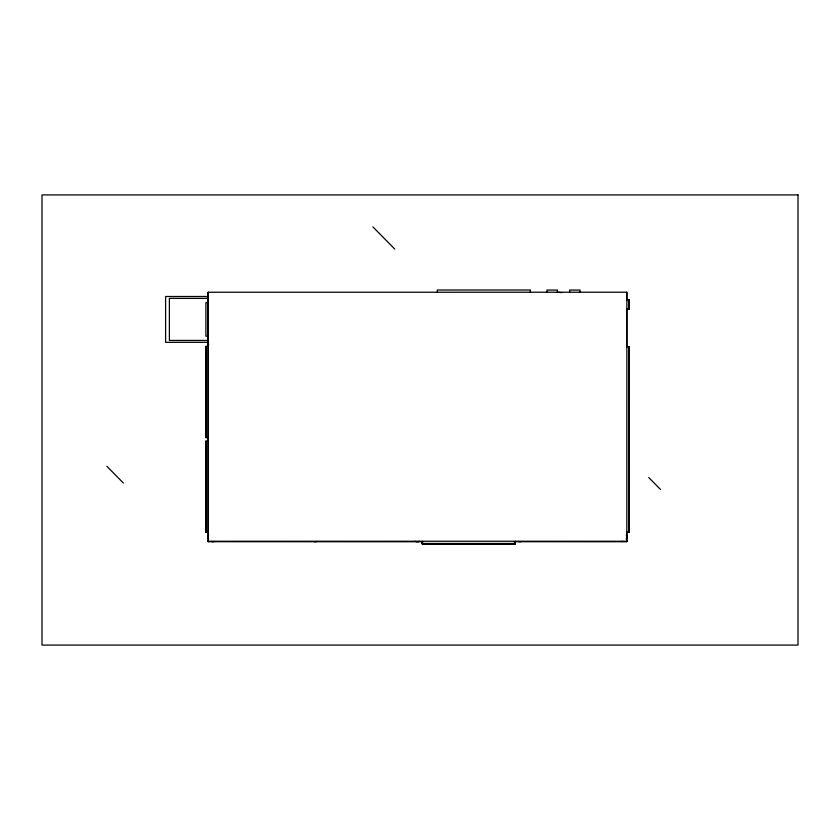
<?xml version="1.0" encoding="UTF-8"?>
<svg xmlns="http://www.w3.org/2000/svg" width="840" height="840" viewBox="0 0 840 840"><rect width="100%" height="100%" fill="white"/><g stroke="black" fill="none" stroke-linecap="round" stroke-linejoin="round"><path stroke-width="1.26" d="M208.131 296.499L165.606 296.499L165.606 342.321L208.131 342.321M208.131 298.389L169.386 298.389L169.386 340.431L208.131 340.431M626.755 299.806L629.076 299.806L629.076 309.246L626.755 309.246M626.829 299.849L629.055 299.849M208.142 302.642L205.905 302.642L205.905 336.21L208.142 336.21M626.829 309.288L629.055 309.288L628.981 299.806M208.215 346.185L205.978 346.185L205.978 437.378L208.215 437.378M626.755 346.574L629.076 346.584L629.076 532.266L626.755 532.256M208.142 437.766L205.905 437.766L205.905 346.574M208.215 532.298L205.905 532.256L205.905 441.074L208.215 441.105M208.152 541.244L626.871 541.244M423.423 541.748L208.142 541.706L208.131 292.246L626.871 292.226L626.829 541.748L513.902 541.706M422.257 543.47L515.34 543.47M648.784 477.572L660.45 489.405M372.918 226.916L394.758 249.049M106.827 466.253L123.386 483.042M208.215 346.143L208.226 292.226L208.215 541.748M628.981 346.574L629.055 532.298M626.755 292.226L626.755 300.52M626.755 308.658L626.755 347.088M626.755 532.56L626.755 541.706M580.051 292.278L580.051 290.052L569.657 290.052L569.657 292.278M557.372 292.278L557.372 290.052L546.987 290.052L546.987 292.278M530.365 292.246L530.365 290.01L437.294 290.01L437.294 292.246M515.34 541.244L515.33 543.984L422.247 543.984L422.257 541.244M515.256 541.706L515.256 543.942L422.173 543.942L422.173 541.706M205.978 441.105L205.978 532.298M208.772 344.211A4.725 4.725 0 0 1 208.142 341.849M557.907 292.31A47.723 47.723 0 0 1 561.645 292.656M316.858 541.475A4.725 4.725 0 0 1 313.929 541.475M419.528 541.296A4.578 4.578 0 0 1 415.37 541.296M521.441 541.475A4.725 4.725 0 0 1 518.511 541.475M626.262 534.944A4.483 4.483 0 0 1 626.262 539.028M622.965 541.422A4.483 4.483 0 0 1 621.569 541.422M214.326 541.475A4.725 4.725 0 0 1 211.407 541.475M208.656 539.133A4.725 4.725 0 0 1 208.656 534.839M798 194.922L42 194.922L42 645.078L798 645.078L798 194.922"/></g></svg>
